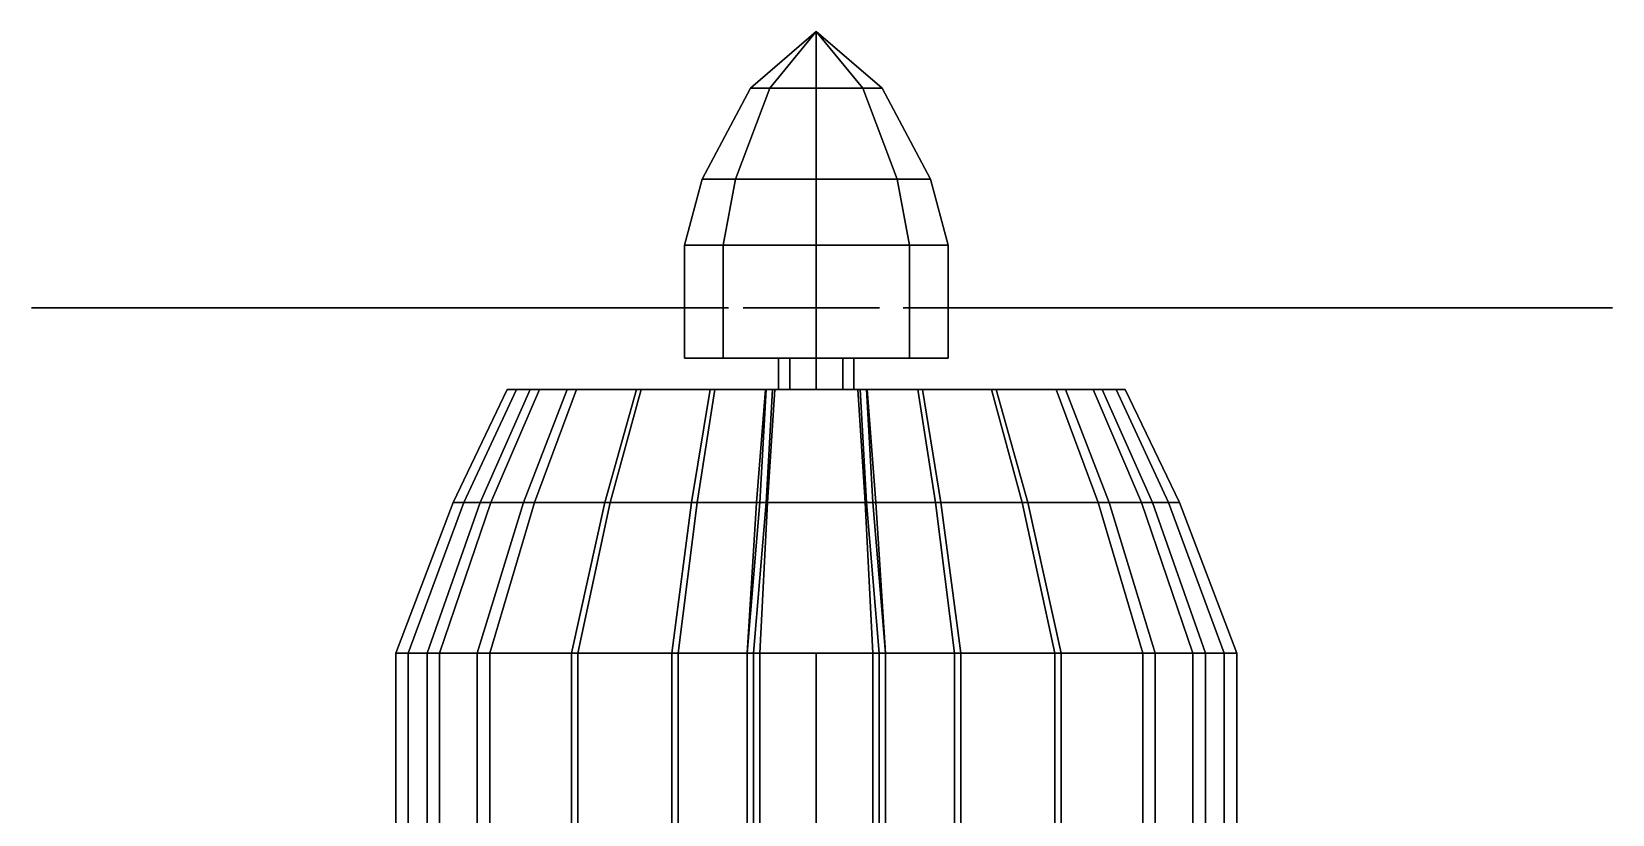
# Model space of a CAD drawing. Header units: millimetres. Extents: x -4.9 to 4.9, y -4.2 to 11.9.
# Drawn here: x -1.25 to 1.268, y 2.933 to 4.18 of the extents above; entities that cross this region are included whole.
import ezdxf

# ---------------------------------------------------------------- set-up
doc = ezdxf.new("R2010")
doc.units = ezdxf.units.MM
doc.layers.add('prop', color=6, linetype='Continuous')

msp = doc.modelspace()

# ---------------------------------------------------------------- linework, layer by layer
for points in [[(-0.4923, 3.61, -0.03), (-0.4776, 3.61, -0.1182), (-0.5613, 3.43, -0.1336), (-0.5786, 3.43, -0.03)], [(-0.4923, 3.61, 0.0802), (-0.4923, 3.61, -0.03), (-0.5786, 3.43, -0.03), (-0.5786, 3.43, 0.0995)], [(-0.4556, 3.61, 0.2051), (-0.4923, 3.61, 0.0802), (-0.5786, 3.43, 0.0995), (-0.5354, 3.43, 0.2464)], [(-0.4776, 3.61, -0.1182), (-0.4409, 3.61, -0.2064), (-0.5182, 3.43, -0.2373), (-0.5613, 3.43, -0.1336)], [(-0.3968, 3.61, 0.308), (-0.4556, 3.61, 0.2051), (-0.5354, 3.43, 0.2464), (-0.4663, 3.43, 0.3673)], [(-0.4409, 3.61, -0.2064), (-0.3821, 3.61, -0.2945), (-0.4491, 3.43, -0.3409), (-0.5182, 3.43, -0.2373)], [(-0.4556, 3.61, 0.2051), (0.4556, 3.61, 0.2051), (0.4923, 3.61, 0.0802), (-0.4923, 3.61, 0.0802)], [(-0.4923, 3.61, 0.0802), (0.4923, 3.61, 0.0802), (0.4923, 3.61, -0.03), (-0.4923, 3.61, -0.03)], [(-0.4923, 3.61, -0.03), (0.4923, 3.61, -0.03), (0.4776, 3.61, -0.1182), (-0.4776, 3.61, -0.1182)], [(-0.4776, 3.61, -0.1182), (0.4776, 3.61, -0.1182), (0.4409, 3.61, -0.2064), (-0.4409, 3.61, -0.2064)], [(-0.2792, 3.61, 0.4182), (-0.3968, 3.61, 0.308), (-0.4663, 3.43, 0.3673), (-0.3282, 3.43, 0.4968)], [(-0.3968, 3.61, 0.308), (0.3968, 3.61, 0.308), (0.4556, 3.61, 0.2051), (-0.4556, 3.61, 0.2051)], [(-0.3821, 3.61, -0.2945), (-0.2866, 3.61, -0.3827), (-0.3368, 3.43, -0.4445), (-0.4491, 3.43, -0.3409)], [(-0.4409, 3.61, -0.2064), (0.4409, 3.61, -0.2064), (0.3821, 3.61, -0.2945), (-0.3821, 3.61, -0.2945)], [(-0.2792, 3.61, 0.4182), (0.2792, 3.61, 0.4182), (0.3968, 3.61, 0.308), (-0.3968, 3.61, 0.308)], [(-0.3821, 3.61, -0.2945), (0.3821, 3.61, -0.2945), (0.2866, 3.61, -0.3827), (-0.2866, 3.61, -0.3827)], [(-0.2866, 3.61, -0.3827), (-0.169, 3.61, -0.4488), (-0.1986, 3.43, -0.5223), (-0.3368, 3.43, -0.4445)], [(-0.1617, 3.61, 0.477), (-0.2792, 3.61, 0.4182), (-0.3282, 3.43, 0.4968), (-0.19, 3.43, 0.5659)], [(-0.2866, 3.61, -0.3827), (0.2866, 3.61, -0.3827), (0.169, 3.61, -0.4488), (-0.169, 3.61, -0.4488)], [(-0.1617, 3.61, 0.477), (0.1617, 3.61, 0.477), (0.2792, 3.61, 0.4182), (-0.2792, 3.61, 0.4182)], [(-0.169, 3.61, -0.4488), (-0.0808, 3.61, -0.4709), (-0.095, 3.43, -0.5482), (-0.1986, 3.43, -0.5223)], [(-0.0661, 3.61, 0.4991), (-0.1617, 3.61, 0.477), (-0.19, 3.43, 0.5659), (-0.0777, 3.43, 0.5918)], [(-0.169, 3.61, -0.4488), (0.169, 3.61, -0.4488), (0.0808, 3.61, -0.4709), (-0.0808, 3.61, -0.4709)], [(-0.0661, 3.61, 0.4991), (0.0661, 3.61, 0.4991), (0.1617, 3.61, 0.477), (-0.1617, 3.61, 0.477)], [(-0.0808, 3.61, -0.4709), (-0.08, 3.61, -0.54), (-0.09, 3.43, -0.62), (-0.095, 3.43, -0.5482)], [(-0.08, 3.61, -0.54), (-0.07, 3.61, -0.57), (-0.08, 3.43, -0.65), (-0.09, 3.43, -0.62)], [(0.0808, 3.61, -0.4709), (0.08, 3.61, -0.54), (-0.08, 3.61, -0.54), (-0.0808, 3.61, -0.4709)], [(-0.07, 3.61, -0.57), (0.07, 3.61, -0.57), (0.08, 3.43, -0.65), (-0.08, 3.43, -0.65)], [(0.08, 3.61, -0.54), (0.07, 3.61, -0.57), (-0.07, 3.61, -0.57), (-0.08, 3.61, -0.54)], [(-0.0777, 3.43, 0.5918), (0.0777, 3.43, 0.5918), (0.0661, 3.61, 0.4991), (-0.0661, 3.61, 0.4991)], [(0.0777, 3.43, 0.5918), (0.19, 3.43, 0.5659), (0.1617, 3.61, 0.477), (0.0661, 3.61, 0.4991)], [(0.09, 3.43, -0.62), (0.08, 3.43, -0.65), (0.07, 3.61, -0.57), (0.08, 3.61, -0.54)], [(0.095, 3.43, -0.5482), (0.09, 3.43, -0.62), (0.08, 3.61, -0.54), (0.0808, 3.61, -0.4709)], [(0.1986, 3.43, -0.5223), (0.095, 3.43, -0.5482), (0.0808, 3.61, -0.4709), (0.169, 3.61, -0.4488)], [(0.19, 3.43, 0.5659), (0.3282, 3.43, 0.4968), (0.2792, 3.61, 0.4182), (0.1617, 3.61, 0.477)], [(0.3368, 3.43, -0.4445), (0.1986, 3.43, -0.5223), (0.169, 3.61, -0.4488), (0.2866, 3.61, -0.3827)], [(0.3282, 3.43, 0.4968), (0.4663, 3.43, 0.3673), (0.3968, 3.61, 0.308), (0.2792, 3.61, 0.4182)], [(0.4491, 3.43, -0.3409), (0.3368, 3.43, -0.4445), (0.2866, 3.61, -0.3827), (0.3821, 3.61, -0.2945)], [(0.5182, 3.43, -0.2373), (0.4491, 3.43, -0.3409), (0.3821, 3.61, -0.2945), (0.4409, 3.61, -0.2064)], [(0.4663, 3.43, 0.3673), (0.5354, 3.43, 0.2464), (0.4556, 3.61, 0.2051), (0.3968, 3.61, 0.308)], [(0.5613, 3.43, -0.1336), (0.5182, 3.43, -0.2373), (0.4409, 3.61, -0.2064), (0.4776, 3.61, -0.1182)], [(0.5354, 3.43, 0.2464), (0.5786, 3.43, 0.0995), (0.4923, 3.61, 0.0802), (0.4556, 3.61, 0.2051)], [(0.5786, 3.43, -0.03), (0.5613, 3.43, -0.1336), (0.4776, 3.61, -0.1182), (0.4923, 3.61, -0.03)], [(0.5786, 3.43, 0.0995), (0.5786, 3.43, -0.03), (0.4923, 3.61, -0.03), (0.4923, 3.61, 0.0802)], [(-0.5786, 3.43, -0.03), (-0.5613, 3.43, -0.1336), (-0.65, 3.19, -0.13), (-0.67, 3.19, -0.01)], [(-0.5354, 3.43, 0.2464), (-0.5786, 3.43, 0.0995), (-0.67, 3.19, 0.14), (-0.62, 3.19, 0.31)], [(-0.5786, 3.43, 0.0995), (-0.5786, 3.43, -0.03), (-0.67, 3.19, -0.01), (-0.67, 3.19, 0.14)], [(-0.5613, 3.43, -0.1336), (-0.5182, 3.43, -0.2373), (-0.6, 3.19, -0.25), (-0.65, 3.19, -0.13)], [(-0.4663, 3.43, 0.3673), (-0.5354, 3.43, 0.2464), (-0.62, 3.19, 0.31), (-0.54, 3.19, 0.45)], [(-0.5182, 3.43, -0.2373), (-0.4491, 3.43, -0.3409), (-0.52, 3.19, -0.37), (-0.6, 3.19, -0.25)], [(-0.3282, 3.43, 0.4968), (-0.4663, 3.43, 0.3673), (-0.54, 3.19, 0.45), (-0.38, 3.19, 0.6)], [(-0.4491, 3.43, -0.3409), (-0.3368, 3.43, -0.4445), (-0.39, 3.19, -0.49), (-0.52, 3.19, -0.37)], [(-0.3368, 3.43, -0.4445), (-0.1986, 3.43, -0.5223), (-0.23, 3.19, -0.58), (-0.39, 3.19, -0.49)], [(-0.19, 3.43, 0.5659), (-0.3282, 3.43, 0.4968), (-0.38, 3.19, 0.6), (-0.22, 3.19, 0.68)], [(-0.1986, 3.43, -0.5223), (-0.095, 3.43, -0.5482), (-0.11, 3.19, -0.61), (-0.23, 3.19, -0.58)], [(-0.0777, 3.43, 0.5918), (-0.19, 3.43, 0.5659), (-0.22, 3.19, 0.68), (-0.09, 3.19, 0.71)], [(-0.095, 3.43, -0.5482), (-0.09, 3.43, -0.62), (-0.11, 3.19, -0.68), (-0.11, 3.19, -0.61)], [(-0.09, 3.43, -0.62), (-0.08, 3.43, -0.65), (-0.1, 3.19, -0.71), (-0.11, 3.19, -0.68)], [(-0.08, 3.43, -0.65), (0.08, 3.43, -0.65), (0.1, 3.19, -0.71), (-0.1, 3.19, -0.71)], [(0.0777, 3.43, 0.5918), (-0.0777, 3.43, 0.5918), (-0.09, 3.19, 0.71), (0.09, 3.19, 0.71)], [(0.09, 3.19, 0.71), (0.22, 3.19, 0.68), (0.19, 3.43, 0.5659), (0.0777, 3.43, 0.5918)], [(0.11, 3.19, -0.68), (0.1, 3.19, -0.71), (0.08, 3.43, -0.65), (0.09, 3.43, -0.62)], [(0.11, 3.19, -0.61), (0.11, 3.19, -0.68), (0.09, 3.43, -0.62), (0.095, 3.43, -0.5482)], [(0.23, 3.19, -0.58), (0.11, 3.19, -0.61), (0.095, 3.43, -0.5482), (0.1986, 3.43, -0.5223)], [(0.22, 3.19, 0.68), (0.38, 3.19, 0.6), (0.3282, 3.43, 0.4968), (0.19, 3.43, 0.5659)], [(0.39, 3.19, -0.49), (0.23, 3.19, -0.58), (0.1986, 3.43, -0.5223), (0.3368, 3.43, -0.4445)], [(0.38, 3.19, 0.6), (0.54, 3.19, 0.45), (0.4663, 3.43, 0.3673), (0.3282, 3.43, 0.4968)], [(0.52, 3.19, -0.37), (0.39, 3.19, -0.49), (0.3368, 3.43, -0.4445), (0.4491, 3.43, -0.3409)], [(0.6, 3.19, -0.25), (0.52, 3.19, -0.37), (0.4491, 3.43, -0.3409), (0.5182, 3.43, -0.2373)], [(0.54, 3.19, 0.45), (0.62, 3.19, 0.31), (0.5354, 3.43, 0.2464), (0.4663, 3.43, 0.3673)], [(0.65, 3.19, -0.13), (0.6, 3.19, -0.25), (0.5182, 3.43, -0.2373), (0.5613, 3.43, -0.1336)], [(0.62, 3.19, 0.31), (0.67, 3.19, 0.14), (0.5786, 3.43, 0.0995), (0.5354, 3.43, 0.2464)], [(0.67, 3.19, -0.01), (0.65, 3.19, -0.13), (0.5613, 3.43, -0.1336), (0.5786, 3.43, -0.03)], [(0.67, 3.19, 0.14), (0.67, 3.19, -0.01), (0.5786, 3.43, -0.03), (0.5786, 3.43, 0.0995)], [(-0.67, 3.19, -0.01), (-0.65, 3.19, -0.13), (-0.65, 2.79, -0.13), (-0.67, 2.79, -0.01)], [(-0.67, 3.19, 0.14), (-0.67, 3.19, -0.01), (-0.67, 2.79, -0.01), (-0.67, 2.79, 0.14)], [(-0.62, 3.19, 0.31), (-0.67, 3.19, 0.14), (-0.67, 2.79, 0.14), (-0.62, 2.79, 0.31)], [(-0.65, 3.19, -0.13), (-0.6, 3.19, -0.25), (-0.6, 2.79, -0.25), (-0.65, 2.79, -0.13)], [(-0.54, 3.19, 0.45), (-0.62, 3.19, 0.31), (-0.62, 2.79, 0.31), (-0.54, 2.79, 0.45)], [(-0.6, 3.19, -0.25), (-0.52, 3.19, -0.37), (-0.52, 2.79, -0.37), (-0.6, 2.79, -0.25)], [(-0.38, 3.19, 0.6), (-0.54, 3.19, 0.45), (-0.54, 2.79, 0.45), (-0.38, 2.79, 0.6)], [(-0.52, 3.19, -0.37), (-0.39, 3.19, -0.49), (-0.39, 2.79, -0.49), (-0.52, 2.79, -0.37)], [(-0.39, 3.19, -0.49), (-0.23, 3.19, -0.58), (-0.23, 2.79, -0.58), (-0.39, 2.79, -0.49)], [(-0.22, 3.19, 0.68), (-0.38, 3.19, 0.6), (-0.38, 2.79, 0.6), (-0.22, 2.79, 0.68)], [(-0.23, 3.19, -0.58), (-0.11, 3.19, -0.61), (-0.11, 2.79, -0.61), (-0.23, 2.79, -0.58)], [(-0.09, 3.19, 0.71), (-0.22, 3.19, 0.68), (-0.22, 2.79, 0.68), (-0.09, 2.79, 0.71)], [(-0.11, 3.19, -0.61), (-0.11, 3.19, -0.68), (-0.11, 2.79, -0.68), (-0.11, 2.79, -0.61)], [(-0.11, 3.19, -0.68), (-0.1, 3.19, -0.71), (-0.1, 2.79, -0.71), (-0.11, 2.79, -0.68)], [(-0.1, 3.19, -0.71), (0.1, 3.19, -0.71), (0.1, 2.79, -0.71), (-0.1, 2.79, -0.71)], [(0, 3.19, 0.71), (-0.09, 3.19, 0.71), (-0.09, 2.79, 0.71), (0, 2.79, 0.71)], [(0, 2.79, 0.71), (0.09, 2.79, 0.71), (0.09, 3.19, 0.71), (0, 3.19, 0.71)], [(0.09, 2.79, 0.71), (0.22, 2.79, 0.68), (0.22, 3.19, 0.68), (0.09, 3.19, 0.71)], [(0.11, 2.79, -0.68), (0.1, 2.79, -0.71), (0.1, 3.19, -0.71), (0.11, 3.19, -0.68)], [(0.11, 2.79, -0.61), (0.11, 2.79, -0.68), (0.11, 3.19, -0.68), (0.11, 3.19, -0.61)], [(0.23, 2.79, -0.58), (0.11, 2.79, -0.61), (0.11, 3.19, -0.61), (0.23, 3.19, -0.58)], [(0.22, 2.79, 0.68), (0.38, 2.79, 0.6), (0.38, 3.19, 0.6), (0.22, 3.19, 0.68)], [(0.39, 2.79, -0.49), (0.23, 2.79, -0.58), (0.23, 3.19, -0.58), (0.39, 3.19, -0.49)], [(0.38, 2.79, 0.6), (0.54, 2.79, 0.45), (0.54, 3.19, 0.45), (0.38, 3.19, 0.6)], [(0.52, 2.79, -0.37), (0.39, 2.79, -0.49), (0.39, 3.19, -0.49), (0.52, 3.19, -0.37)], [(0.6, 2.79, -0.25), (0.52, 2.79, -0.37), (0.52, 3.19, -0.37), (0.6, 3.19, -0.25)], [(0.54, 2.79, 0.45), (0.62, 2.79, 0.31), (0.62, 3.19, 0.31), (0.54, 3.19, 0.45)], [(0.65, 2.79, -0.13), (0.6, 2.79, -0.25), (0.6, 3.19, -0.25), (0.65, 3.19, -0.13)], [(0.62, 2.79, 0.31), (0.67, 2.79, 0.14), (0.67, 3.19, 0.14), (0.62, 3.19, 0.31)], [(0.67, 2.79, -0.01), (0.65, 2.79, -0.13), (0.65, 3.19, -0.13), (0.67, 3.19, -0.01)], [(0.67, 2.79, 0.14), (0.67, 2.79, -0.01), (0.67, 3.19, -0.01), (0.67, 3.19, 0.14)]]:
    msp.add_3dface(points)
at = {"layer": 'prop'}
for points in [[(0, 4.18), (-0.105, 4.09), (-0.0742, 4.09, 0.0742), (0, 4.18)], [(0, 4.18), (-0.0742, 4.09, -0.0742), (-0.105, 4.09), (0, 4.18)], [(0, 4.18), (-0.0742, 4.09, 0.0742), (0, 4.09, 0.105), (0, 4.18)], [(0, 4.18), (0, 4.09, -0.105), (-0.0742, 4.09, -0.0742), (0, 4.18)], [(0, 4.18), (0, 4.09, 0.105), (0.0742, 4.09, 0.0742), (0, 4.18)], [(0, 4.18), (0.0742, 4.09, 0.0742), (0.105, 4.09), (0, 4.18)], [(0, 4.18), (0.105, 4.09), (0.0742, 4.09, -0.0742), (0, 4.18)], [(0, 4.18), (0.0742, 4.09, -0.0742), (0, 4.09, -0.105), (0, 4.18)], [(-0.105, 4.09), (-0.1819, 3.945), (-0.1286, 3.945, 0.1286), (-0.0742, 4.09, 0.0742)], [(-0.0742, 4.09, -0.0742), (-0.1286, 3.945, -0.1286), (-0.1819, 3.945), (-0.105, 4.09)], [(-0.0742, 4.09, 0.0742), (-0.1286, 3.945, 0.1286), (0, 3.945, 0.1819), (0, 4.09, 0.105)], [(0, 4.09, -0.105), (0, 3.945, -0.1819), (-0.1286, 3.945, -0.1286), (-0.0742, 4.09, -0.0742)], [(0, 4.09, 0.105), (0, 3.945, 0.1819), (0.1286, 3.945, 0.1286), (0.0742, 4.09, 0.0742)], [(0.0742, 4.09, -0.0742), (0.1286, 3.945, -0.1286), (0, 3.945, -0.1819), (0, 4.09, -0.105)], [(0.0742, 4.09, 0.0742), (0.1286, 3.945, 0.1286), (0.1819, 3.945), (0.105, 4.09)], [(0.105, 4.09), (0.1819, 3.945), (0.1286, 3.945, -0.1286), (0.0742, 4.09, -0.0742)], [(-0.1819, 3.945), (-0.21, 3.84), (-0.1485, 3.84, 0.1485), (-0.1286, 3.945, 0.1286)], [(-0.1286, 3.945, -0.1286), (-0.1485, 3.84, -0.1485), (-0.21, 3.84), (-0.1819, 3.945)], [(-0.1286, 3.945, 0.1286), (-0.1485, 3.84, 0.1485), (0, 3.84, 0.21), (0, 3.945, 0.1819)], [(0, 3.945, -0.1819), (0, 3.84, -0.21), (-0.1485, 3.84, -0.1485), (-0.1286, 3.945, -0.1286)], [(0, 3.945, 0.1819), (0, 3.84, 0.21), (0.1485, 3.84, 0.1485), (0.1286, 3.945, 0.1286)], [(0.1286, 3.945, -0.1286), (0.1485, 3.84, -0.1485), (0, 3.84, -0.21), (0, 3.945, -0.1819)], [(0.1286, 3.945, 0.1286), (0.1485, 3.84, 0.1485), (0.21, 3.84), (0.1819, 3.945)], [(0.1819, 3.945), (0.21, 3.84), (0.1485, 3.84, -0.1485), (0.1286, 3.945, -0.1286)], [(-0.1485, 3.84, 0.1485), (-0.21, 3.84), (-0.21, 3.66), (-0.1485, 3.66, 0.1485)], [(-0.21, 3.84), (-0.1485, 3.84, -0.1485), (-0.1485, 3.66, -0.1485), (-0.21, 3.66)], [(0, 3.84, 0.21), (-0.1485, 3.84, 0.1485), (-0.1485, 3.66, 0.1485), (0, 3.66, 0.21)], [(-0.1485, 3.84, -0.1485), (0, 3.84, -0.21), (0, 3.66, -0.21), (-0.1485, 3.66, -0.1485)], [(0.1485, 3.84, 0.1485), (0, 3.84, 0.21), (0, 3.66, 0.21), (0.1485, 3.66, 0.1485)], [(0, 3.84, -0.21), (0.1485, 3.84, -0.1485), (0.1485, 3.66, -0.1485), (0, 3.66, -0.21)], [(0.21, 3.84), (0.1485, 3.84, 0.1485), (0.1485, 3.66, 0.1485), (0.21, 3.66)], [(0.1485, 3.84, -0.1485), (0.21, 3.84), (0.21, 3.66), (0.1485, 3.66, -0.1485)], [(-1.25, 3.74, 0.71), (-1.24, 3.74, 0.64), (-1.15, 3.74, 0.76), (-1.22, 3.74, 0.76)], [(-1.22, 3.74, 0.76), (-1.15, 3.74, 0.76), (-1.24, 3.74, 0.64), (-1.25, 3.74, 0.71)], [(-1.24, 3.74, 0.64), (-0.79, 3.74, 0.34), (-0.65, 3.74, 0.51), (-1.15, 3.74, 0.76)], [(-1.15, 3.74, 0.76), (-0.65, 3.74, 0.51), (-0.79, 3.74, 0.34), (-1.24, 3.74, 0.64)], [(-0.79, 3.74, 0.34), (-0.61, 3.74, 0.24), (-0.46, 3.74, 0.39), (-0.65, 3.74, 0.51)], [(-0.65, 3.74, 0.51), (-0.46, 3.74, 0.39), (-0.61, 3.74, 0.24), (-0.79, 3.74, 0.34)], [(-0.46, 3.74, 0.39), (-0.32, 3.74, 0.27), (-0.4, 3.74, 0.16), (-0.61, 3.74, 0.24)], [(-0.61, 3.74, 0.24), (-0.4, 3.74, 0.16), (-0.32, 3.74, 0.27), (-0.46, 3.74, 0.39)], [(-0.4, 3.74, 0.16), (-0.19, 3.74, 0.05), (-0.14, 3.74, 0.16), (-0.32, 3.74, 0.27)], [(-0.32, 3.74, 0.27), (-0.14, 3.74, 0.16), (-0.19, 3.74, 0.05), (-0.4, 3.74, 0.16)], [(-0.0832, 3.74, -1.3759), (-0.1167, 3.74, -0.8179), (0.1006, 3.74, -0.8542), (0.0657, 3.74, -1.3939)], [(0.0657, 3.74, -1.3939), (0.1006, 3.74, -0.8542), (-0.1167, 3.74, -0.8179), (-0.0832, 3.74, -1.3759)], [(0.1006, 3.74, -0.8542), (0.0972, 3.74, -0.6483), (-0.1077, 3.74, -0.5934), (-0.1167, 3.74, -0.8179)], [(-0.1167, 3.74, -0.8179), (-0.1077, 3.74, -0.5934), (0.0972, 3.74, -0.6483), (0.1006, 3.74, -0.8542)], [(0.0972, 3.74, -0.6483), (0.0614, 3.74, -0.4264), (-0.0738, 3.74, -0.4121), (-0.1077, 3.74, -0.5934)], [(-0.1077, 3.74, -0.5934), (-0.0738, 3.74, -0.4121), (0.0614, 3.74, -0.4264), (0.0972, 3.74, -0.6483)], [(-0.0482, 3.74, -1.4366), (-0.0832, 3.74, -1.3759), (0.0657, 3.74, -1.3939), (0.0101, 3.74, -1.4375)], [(0.0101, 3.74, -1.4375), (0.0657, 3.74, -1.3939), (-0.0832, 3.74, -1.3759), (-0.0482, 3.74, -1.4366)], [(0.0614, 3.74, -0.4264), (0.0517, 3.74, -0.1895), (-0.0686, 3.74, -0.2012), (-0.0738, 3.74, -0.4121)], [(-0.0738, 3.74, -0.4121), (-0.0686, 3.74, -0.2012), (0.0517, 3.74, -0.1895), (0.0614, 3.74, -0.4264)], [(0.3386, 3.74, 0.2664), (0.1383, 3.74, 0.1395), (0.2086, 3.74, 0.0412), (0.3938, 3.74, 0.1421)], [(0.3938, 3.74, 0.1421), (0.2086, 3.74, 0.0412), (0.1383, 3.74, 0.1395), (0.3386, 3.74, 0.2664)], [(0.5128, 3.74, 0.4083), (0.3386, 3.74, 0.2664), (0.3938, 3.74, 0.1421), (0.5677, 3.74, 0.2034)], [(0.5677, 3.74, 0.2034), (0.3938, 3.74, 0.1421), (0.3386, 3.74, 0.2664), (0.5128, 3.74, 0.4083)], [(0.6894, 3.74, 0.5142), (0.5128, 3.74, 0.4083), (0.5677, 3.74, 0.2034), (0.7667, 3.74, 0.3079)], [(0.7667, 3.74, 0.3079), (0.5677, 3.74, 0.2034), (0.5128, 3.74, 0.4083), (0.6894, 3.74, 0.5142)], [(1.2332, 3.74, 0.6159), (0.7667, 3.74, 0.3079), (0.6894, 3.74, 0.5142), (1.1743, 3.74, 0.7539)], [(1.1743, 3.74, 0.7539), (0.6894, 3.74, 0.5142), (0.7667, 3.74, 0.3079), (1.2332, 3.74, 0.6159)], [(1.2682, 3.74, 0.6766), (1.2332, 3.74, 0.6159), (1.1743, 3.74, 0.7539), (1.2399, 3.74, 0.7275)], [(1.2399, 3.74, 0.7275), (1.1743, 3.74, 0.7539), (1.2332, 3.74, 0.6159), (1.2682, 3.74, 0.6766)], [(-0.0424, 3.66, 0.0424), (-0.06, 3.66), (-0.06, 3.61), (-0.0424, 3.61, 0.0424)], [(-0.06, 3.66), (-0.0424, 3.66, -0.0424), (-0.0424, 3.61, -0.0424), (-0.06, 3.61)], [(0, 3.66, 0.06), (-0.0424, 3.66, 0.0424), (-0.0424, 3.61, 0.0424), (0, 3.61, 0.06)], [(-0.0424, 3.66, -0.0424), (0, 3.66, -0.06), (0, 3.61, -0.06), (-0.0424, 3.61, -0.0424)], [(0.0424, 3.66, 0.0424), (0, 3.66, 0.06), (0, 3.61, 0.06), (0.0424, 3.61, 0.0424)], [(0, 3.66, -0.06), (0.0424, 3.66, -0.0424), (0.0424, 3.61, -0.0424), (0, 3.61, -0.06)], [(0.06, 3.66), (0.0424, 3.66, 0.0424), (0.0424, 3.61, 0.0424), (0.06, 3.61)], [(0.0424, 3.66, -0.0424), (0.06, 3.66), (0.06, 3.61), (0.0424, 3.61, -0.0424)]]:
    msp.add_3dface(points, dxfattribs=at)

doc.saveas('drawing.dxf')
